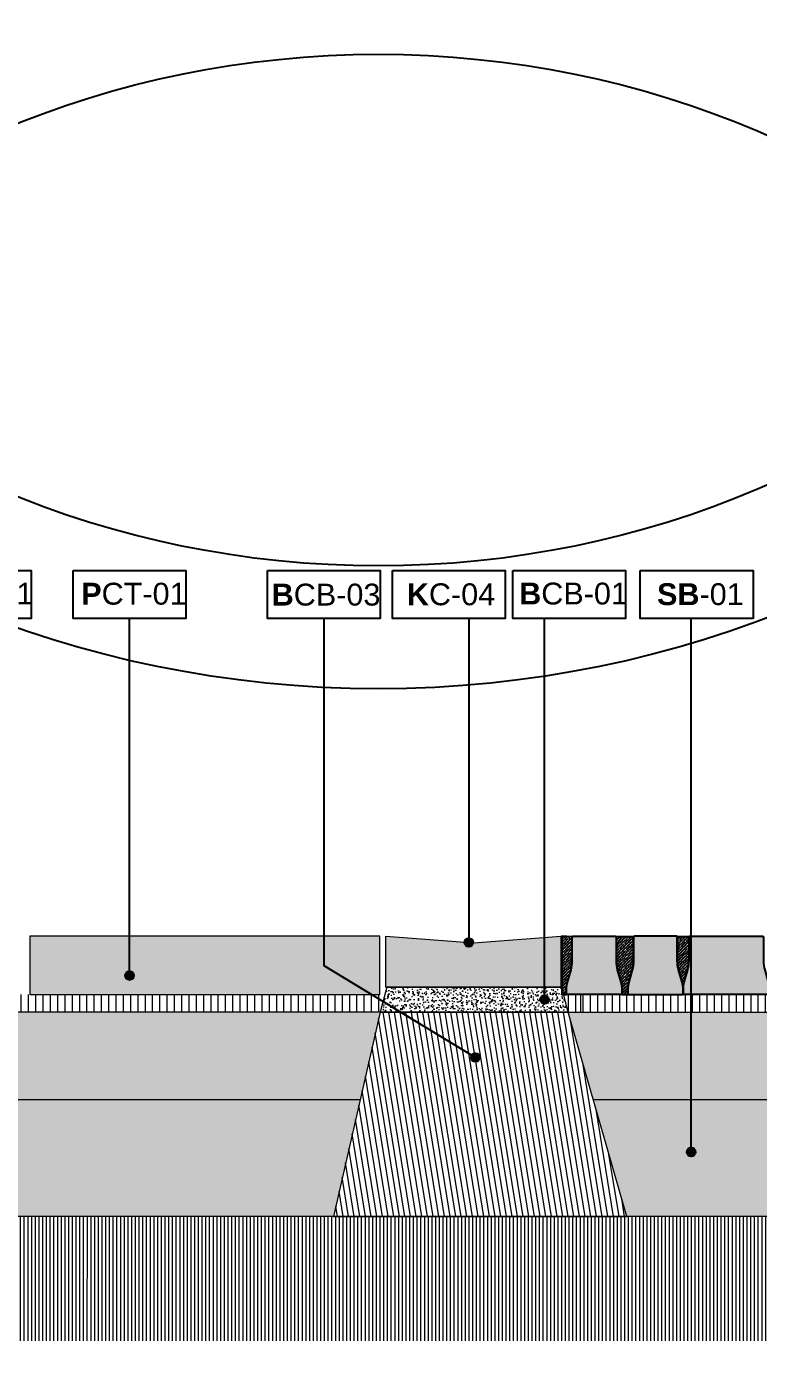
# Model space of a CAD drawing. Header units: metres. Extents: x -325 to 301, y -147 to 149.
# Drawn here: x 63.818 to 65.071, y 57.569 to 59.862 of the extents above; entities that cross this region are included whole.
import ezdxf

# ---------------------------------------------------------------- set-up
doc = ezdxf.new("R2010")
doc.units = ezdxf.units.M
doc.layers.add('-aux', color=50, linetype='Continuous', plot=False)
doc.layers.add('-AUX-TWQ', color=1, linetype='Continuous', plot=False)
for name, color, linetype, true_color in [('0-TX-1_25', 7, 'Continuous', 0x3f4f7f), ('3-TR-paviment fort', 7, 'Continuous', 0xd1d1d1), ('EIT_3 TR sorra', 7, 'Continuous', 0xd8ceb0)]:
    doc.layers.add(name, color=color, linetype=linetype, true_color=true_color)
for name, color, linetype, lineweight, true_color in [('03-TR-Paviment_05_Open Joint Precast Pavements', 7, 'Continuous', 5, 0xb3b3b3), ('3-TR sorra granitica', 7, 'Continuous', 0, 0xf2dac9), ('3-TR tot_u', 7, 'Continuous', 5, 0x787878)]:
    doc.layers.add(name, color=color, linetype=linetype, lineweight=lineweight, true_color=true_color)
for name, color, linetype, lineweight in [('1-CM', 7, 'Continuous', 0), ('3-TR Formigó', 252, 'Continuous', 0), ('3-TR Seleccionat', 44, 'Continuous', 0), ('3-TR Tot-u', 37, 'Continuous', 0)]:
    doc.layers.add(name, color=color, linetype=linetype, lineweight=lineweight)
for name, color, linetype in [('1-L- kodolé', 7, 'Continuous'), ('A-KEYPLAN_HATCH', 7, 'Continuous'), ('A_TEXT_2', 7, 'Continuous')]:
    doc.layers.add(name, color=color, linetype=linetype)
doc.styles.get("Standard").update_dxf_attribs({"font": 'arial.ttf'})

# ---------------------------------------------------------------- blocks, each defined once
blk = doc.blocks.new('hatch keyplan 2')
at = {"layer": 'A-KEYPLAN_HATCH'}
blk.add_lwpolyline([(0, 0.005476596624248486), (0.012874798693294, 0.005476596623793739), (0.012874798693294, -2.273736754432321e-13), (0, 0)], close=True, dxfattribs=at)
blk = doc.blocks.new('hatch keyplan')
at = {"layer": 'A-KEYPLAN_HATCH'}
blk.add_blockref('hatch keyplan 2', (1.430579833341536, 0.8521467901477053), dxfattribs=at)
blk = doc.blocks.new('B-CB01')
at = {"layer": 'A-KEYPLAN_HATCH'}
blk.add_blockref('hatch keyplan', (-1.430579833341536, -0.8521467901477052), dxfattribs=at)
at = {"layer": 'A_TEXT_2', "insert": (-0.0007977308478921419, 0.004105509799023688), "char_height": 0.0025, "attachment_point": 1}
blk.add_mtext_dynamic_manual_height_columns('\\pi0.00152;{\\fArial|b1|i0|c0|p34;B}CB-01', width=0.01456192034901793, gutter_width=0.015, heights=[0], dxfattribs=at)
blk = doc.blocks.new('PCB01')
at = {"layer": 'A-KEYPLAN_HATCH'}
blk.add_lwpolyline([(0.001000000058910488, 0.005476596608769535), (0.01387479844414347, 0.005476596608314788), (0.01387479844414347, 1.153344086901598e-10), (0.001000000058910488, 1.155620044102079e-10)], close=True, dxfattribs=at)
at = {"layer": 'A_TEXT_2', "insert": (0.0002022692309870955, 0.004087061294895111), "char_height": 0.0025, "attachment_point": 1}
blk.add_mtext_dynamic_manual_height_columns('\\pi0.00171;{\\fArial|b1|i0|c0|p34;P}CT-01', width=0.01456192034901793, gutter_width=0.015, heights=[0], dxfattribs=at)
blk = doc.blocks.new('SB-01')
at = {"layer": 'A-KEYPLAN_HATCH'}
blk.add_blockref('hatch keyplan', (-1.430579833341536, -0.8521467901477053), dxfattribs=at)
at = {"layer": 'A_TEXT_2', "insert": (-0.0007977307988561444, 0.004032374434375541), "char_height": 0.0025, "attachment_point": 1}
blk.add_mtext_dynamic_manual_height_columns('\\pi0.00271;{\\fArial|b1|i0|c0|p34;SB}-01', width=0.01456192034901793, gutter_width=0.015, heights=[0], dxfattribs=at)
blk = doc.blocks.new('POINT')
at = {"layer": '0-TX-1_25'}
h = blk.add_hatch(dxfattribs=at)
h.set_pattern_fill('ANGLE', color=256)
h.set_pattern_definition([(0, (-83.74681484067048, -12.72584030761209), (0, 6.985), [5.08, -1.905]), (90, (-83.74681484067048, -12.72584030761209), (-6.985, 4.277078946022131e-16), [5.08, -1.905])])
edge = h.paths.add_edge_path()
edge.add_arc((0, 0), 0.0075, 0, 360)
h = blk.add_hatch(color=256, dxfattribs=at)
h.dxf.hatch_style = 1
edge = h.paths.add_edge_path()
edge.add_arc((0, 0), 0.0075, 0, 360)
blk.add_circle((0, 0), 0.0075, dxfattribs=at)
blk = doc.blocks.new('K03')
at = {"layer": 'A-KEYPLAN_HATCH'}
blk.add_blockref('hatch keyplan', (-1.430579833341536, -0.8521467901477054), dxfattribs=at)
at = {"layer": 'A_TEXT_2', "insert": (-0.0007977308945956718, 0.004020148496218123), "char_height": 0.0025, "attachment_point": 1}
blk.add_mtext_dynamic_manual_height_columns('\\pi0.00245;{\\fArial|b1|i0|c0|p34;K}C-04', width=0.01456192034901793, gutter_width=0.015, heights=[0], dxfattribs=at)
blk = doc.blocks.new('B-CB03')
at = {"layer": 'A-KEYPLAN_HATCH'}
blk.add_blockref('hatch keyplan', (-1.430579833438594, -0.8521467901477053), dxfattribs=at)
at = {"layer": 'A_TEXT_2', "insert": (-0.0007977309449526127, 0.00398371515799123), "char_height": 0.0025, "attachment_point": 1}
blk.add_mtext_dynamic_manual_height_columns('\\pi0.00128;{\\fArial|b1|i0|c0|p34;B}CB-03', width=0.01456192034901793, gutter_width=0.015, heights=[0], dxfattribs=at)

msp = doc.modelspace()

# ---------------------------------------------------------------- hatches: boundary and pattern name
at = {"layer": '03-TR-Paviment_05_Open Joint Precast Pavements'}
h = msp.add_hatch(color=256, dxfattribs=at)
h.dxf.hatch_style = 1
edge = h.paths.add_edge_path()
edge.add_line((64.74222624940624, 58.20417209471228), (64.74222624894058, 58.21236787632691))
edge.add_arc((64.7906438051228, 58.21236787767874), 0.04841755618221556, 164.0009824733315, 180.0000015997192, ccw=False)
edge.add_line((64.74410163411697, 58.22571276676493), (64.75004827497354, 58.24645250140341))
edge.add_arc((64.69511709990019, 58.26220274601501), 0.05714459029745565, 344.0009795872384, 359.9999987135214)
edge.add_line((64.75226169019764, 58.26220274473192), (64.75226169019764, 58.30332801899524))
edge.add_line((64.75226169019764, 58.30332801899524), (64.75305889626792, 58.30332801992657))
edge.add_line((64.75305889626792, 58.30332801992657), (64.7530588953366, 58.30417209666805))
edge.add_line((64.7530588953366, 58.30417209666805), (64.82635669071054, 58.30417209573673))
edge.add_line((64.82635669071054, 58.30417209573673), (64.8263566888479, 58.30332801759826))
edge.add_line((64.8263566888479, 58.30332801759826), (64.82715389445251, 58.30332802132355))
edge.add_line((64.82715389445251, 58.30332802132355), (64.82715389398685, 58.26220274426626))
edge.add_arc((64.88429848262753, 58.26220274578218), 0.05714458864068208, 180.0000015199253, 195.9990206462064)
edge.add_line((64.82936730921095, 58.24645250140341), (64.83531394960185, 58.2257127635053))
edge.add_arc((64.78877177813037, 58.21236787773267), 0.04841755571655446, -5.520878687548247e-06, 15.999013605509106, ccw=False)
edge.add_line((64.83718933384692, 58.21236787306728), (64.83718933384692, 58.20417209471228))
edge.add_line((64.83718933384692, 58.20417209471228), (64.74222624940624, 58.20417209471228))
h = msp.add_hatch(color=256, dxfattribs=at)
h.dxf.hatch_style = 1
edge = h.paths.add_edge_path()
edge.add_line((64.94215241946107, 58.20417209471228), (64.94215241946107, 58.21236787492992))
edge.add_arc((64.89373485973246, 58.21236787509064), 0.0484175597286054, 359.9999998098119, 375.9990189361993)
edge.add_line((64.94027703381902, 58.22571276629927), (64.93433039435943, 58.24645250047209))
edge.add_arc((64.9892615713224, 58.26220274365973), 0.05714459172141124, 179.999999391869, 195.9990185181498, ccw=False)
edge.add_line((64.93211697960099, 58.26220274426626), (64.93211697866967, 58.30332801899524))
edge.add_line((64.93211697866967, 58.30332801899524), (64.93131977399638, 58.30332801899524))
edge.add_line((64.93131977399638, 58.30332801899524), (64.93131977353072, 58.30417209480541))
edge.add_line((64.93131977353072, 58.30417209480541), (64.85802197955375, 58.30417209573673))
edge.add_line((64.85802197955375, 58.30417209573673), (64.85802197955375, 58.30332801852958))
edge.add_line((64.85802197955375, 58.30332801852958), (64.8572247744148, 58.30332802132355))
edge.add_line((64.8572247744148, 58.30332802132355), (64.85722477394914, 58.26220274426626))
edge.add_arc((64.80008018885485, 58.26220274459106), 0.05714458509429221, 344.0009805480629, 359.9999996743445, ccw=False)
edge.add_line((64.8550113591907, 58.24645250233473), (64.84906471926546, 58.22571276303964))
edge.add_arc((64.89560688838166, 58.21236787252951), 0.04841755475826025, 164.000980237225, 179.9999993636152)
edge.add_line((64.8471893336234, 58.21236787306728), (64.84718933455473, 58.20417209471228))
edge.add_line((64.84718933455473, 58.20417209471228), (64.94215241946107, 58.20417209471228))
h = msp.add_hatch(color=256, dxfattribs=at)
h.dxf.hatch_style = 1
edge = h.paths.add_edge_path()
edge.add_line((64.94215241946107, 58.20417209610926), (64.94215241946107, 58.21236787492992))
edge.add_arc((64.99056997279538, 58.21236787250254), 0.04841755333431769, 164.0009780011229, 179.9999971275111, ccw=False)
edge.add_line((64.94402780556878, 58.22571276443662), (64.94997444502836, 58.24645250047209))
edge.add_arc((64.89504326594296, 58.26220274057901), 0.05714459291252252, 344.0009850376208, 360.0000041639036)
edge.add_line((64.95218785885548, 58.26220274473192), (64.95218785792416, 58.30332801852958))
edge.add_line((64.95218785792416, 58.30332801852958), (64.95298506539142, 58.30332801899524))
edge.add_line((64.95298506539142, 58.30332801899524), (64.95298506492576, 58.30417209620239))
edge.add_line((64.95298506492576, 58.30417209620239), (65.07881093663921, 58.30417209806504))
edge.add_line((65.07881093663921, 58.30417209806504), (65.07881093524223, 58.30332801899524))
edge.add_line((65.07881093524223, 58.30332801899524), (65.0796081413125, 58.30332802365186))
edge.add_line((65.0796081413125, 58.30332802365186), (65.0796081413125, 58.26220274706023))
edge.add_arc((65.13675273018602, 58.26220275023292), 0.05714458887351279, 180.0000031810812, 195.9990223073626)
edge.add_line((65.08182155700227, 58.24645250419738), (65.08776819599619, 58.22571276583361))
edge.add_arc((65.04122602568886, 58.21236787177708), 0.0484175568807084, 4.282019801848946e-06, 15.999023408407481, ccw=False)
edge.add_line((65.08964358256956, 58.21236787539559), (65.0896435821039, 58.20417209657492))
edge.add_line((65.0896435821039, 58.20417209657492), (64.94215241946107, 58.20417209610926))
at = {"layer": '3-TR Formigó'}
h = msp.add_hatch(dxfattribs=at)
h.set_pattern_fill('ANSI31', color=256, scale=0.003, angle=234.1752438963392, style=0)
h.set_pattern_definition([(279.1752438963392, (25.71275266585513, -33.54107510383584), (0.009403130041245794, 0.001518805592372137), [])])
h.paths.add_polyline_path([(64.42586101977459, 58.18701935121122), (64.4229245902825, 58.17417209280398), (64.42643158354534, 58.18701917063027)])
h.paths.add_polyline_path([(64.74502340945475, 58.17417209282948), (64.4229245902825, 58.17417209280398), (64.34292700962101, 57.82417233261484), (64.84575726137886, 57.82417231559115)])
at = {"layer": '3-TR Seleccionat'}
h = msp.add_hatch(dxfattribs=at)
h.set_pattern_fill('ANSI31', color=256, scale=0.002, angle=225, style=0)
h.set_pattern_definition([(270, (441140.6111021997, -650778.7922614331), (-0.00635, -1.734723475976807e-18), [])])
h.paths.add_polyline_path([(65.99965605638748, 57.82417227652507), (65.99965605452716, 57.6113189640098), (63.16426196881396, 57.61131896354414), (63.16426196872087, 57.82279792608615), (64.7556978309606, 57.82417231864018)])
at = {"layer": '3-TR sorra granitica'}
h = msp.add_hatch(dxfattribs=at)
h.set_pattern_fill('LINE', color=256, scale=0.09999999999999998, angle=54.35352778411538, style=0)
h.set_pattern_definition([(90.00000002286345, (86.83336470652081, 266.3598206661513), (-0.0125, -4.988090669677536e-12), [])])
h.paths.add_polyline_path([(64.42292464465193, 58.174172291974), (64.43111404009939, 58.20417229276656), (63.16426196923307, 58.20417227445753), (63.16426196830174, 58.17417227419676)])
h.paths.add_polyline_path([(64.73764073814144, 58.2041722971966), (64.7450233593283, 58.1741722965233), (65.9996560549905, 58.17417231424363), (65.99965605545616, 58.20417231543573)])
at = {"layer": '3-TR Tot-u'}
h = msp.add_hatch(dxfattribs=at)
h.set_pattern_fill('EARTH', color=256, scale=0.005, angle=-80.8247561036608, style=0)
h.set_pattern_definition([(279.1752438963392, (-123.8014525341938, 17.53825998025617), (0.03640645211205976, -0.02628108149624554), [0.03175, -0.03175]), (279.1752438963392, (-123.7896986216422, 17.54015848724664), (0.03640645211205976, -0.02628108149624554), [0.03175, -0.03175]), (279.1752438963392, (-123.7779447090906, 17.5420569942371), (0.03640645211205976, -0.02628108149624554), [0.03175, -0.03175]), (9.175243896339197, (-123.7733939025766, 17.53877185905007), (0.02628108149624554, 0.03640645211205976), [0.03175, -0.03175]), (9.175243896339197, (-123.7714953955862, 17.52701794649851), (0.02628108149624554, 0.03640645211205976), [0.03175, -0.03175]), (9.175243896339197, (-123.7695968885957, 17.51526403394696), (0.02628108149624554, 0.03640645211205976), [0.03175, -0.03175])])
h.paths.add_polyline_path([(64.7881950230823, 58.02417231753996), (64.84575726137886, 57.82417231559114), (65.99965604961633, 57.82417227652507), (65.99965605638748, 58.02417227652507)])
h.paths.add_polyline_path([(64.34292700962101, 57.82417233261484), (64.38863994382373, 58.0241723310672), (63.16426196876741, 58.0241723725194), (63.16426196876741, 57.82417231864018)])
at = {"layer": '3-TR tot_u'}
h = msp.add_hatch(dxfattribs=at)
h.set_pattern_fill('AR-CONC', color=256, scale=8.999999999999999e-05, angle=89.12013604502302)
h.set_pattern_definition([(139.120136045023, (-19.44117560111833, 37.06838308165559), (0.001686133734558681, 0.01637265856101822), [0.0017145, -0.0188595]), (84.12013604502302, (-19.44117560111833, 37.06838308165559), (-0.01724179617372197, -0.00290748711466006), [0.0013716, -0.0150876525753]), (189.571580745023, (-19.44103509036766, 37.06974746548706), (-0.01555566173899593, 0.01346517139233876), [0.001457100792, -0.016028122014]), (135.304336045023, (-19.44574706203802, 37.06845328891917), (0.004158003480228345, 0.0243361331650143), [0.00257175, -0.02828925]), (185.755693655023, (-19.44540056423494, 37.07048129824755), (-0.02193762528519581, 0.02170580378220735), [0.0021856520826, -0.0240422047344]), (80.30428721502301, (-19.44574706203802, 37.06845328891917), (-0.02193762528408031, 0.02170580378340302), [0.0020573970363, -0.0226313758728]), (110.120136045023, (-19.4445690931763, 37.07072146756312), (0.009412318671021732, 0.01350235245712325), [0.001714499999999998, -0.01885949999999997]), (55.12013604502305, (-19.4445690931763, 37.07072146756312), (-0.01648954995488549, 0.005816080520404791), [0.0013716, -0.0150876]), (160.571581045023, (-19.44378473328246, 37.07184666360062), (-0.007077231369881504, 0.01931843294841979), [0.001457100791999999, -0.01602809438399998]), (126.620136045023, (-19.44117560111833, 37.06838308165559), (-0.007604787665115693, 0.0003947993495843407), [0, -0.01490472, 0, -0.0153162, 0, -0.01514475]), (96.620136045023, (-19.44117560111833, 37.06838308165559), (-0.00892284167387205, 0.006151513382976603), [0, -0.00873252, 0, -0.01456182, 0, -0.005772150000000001]), (56.62013604502302, (-19.44125388221725, 37.06328590273014), (0.0007029168097867468, 0.01219379739058277), [0, -0.005715, 0, -0.0178308, 0, -0.0236601]), (46.62013604502302, (-19.44128898584904, 37.0610001722703), (-0.002083394992122018, 0.01336519464819413), [0, -0.0074295, 0, -0.01184148, 0, -0.0168021])])
h.paths.add_polyline_path([(64.74502340945476, 58.17417209282953), (64.73450381247459, 58.21691950035597), (64.43459377042025, 58.2169194989619), (64.42292459028252, 58.17417209280398)])
h = msp.add_hatch(dxfattribs=at)
h.set_pattern_fill('AR-CONC', color=256, scale=0.0002, angle=90.26641431039367)
h.set_pattern_definition([(140.2664143103937, (269983.5664988687, -738413.2283153139), (0.003018358551071247, 0.03645136258436954), [0.00381, -0.04191]), (85.26641431039367, (269983.5664988687, -738413.2283153139), (-0.03817818106754276, -0.007226282933233686), [0.003048, -0.033528116834]), (190.7178590103937, (269983.566750398, -738413.2252777101), (-0.03515982095845395, 0.02922507956224307), [0.00323800176, -0.03561804892000001]), (136.4506143103937, (269983.5563389786, -738413.2283625558), (0.00815628255818146, 0.05425431968784703), [0.005715, -0.062865]), (186.9019719203937, (269983.5570186633, -738413.2238413665), (-0.04970546584793135, 0.04725021761608914), [0.004857004628, -0.053427121632]), (81.45056548039366, (269983.5563389786, -738413.2283625558), (-0.04970546584550613, 0.04725021761879526), [0.004571993414, -0.050291946384]), (111.2664143103937, (269983.5588553302, -738413.2232708002), (0.02031182351307306, 0.03041765279537408), [0.00381, -0.04191]), (56.2664143103937, (269983.5588553302, -738413.2232708002), (-0.03689466829018208, 0.01218898497184377), [0.003048, -0.033528]), (161.7178593103937, (269983.5605479822, -738413.2207359958), (-0.01658284496692729, 0.04260663769872181), [0.003238001759999999, -0.03561798751999997]), (127.7664143103937, (269983.5664988687, -738413.2283153139), (-0.01691369723239765, 0.0005390813352213942), [0, -0.0331216, 0, -0.034036, 0, -0.033655]), (97.76641431039367, (269983.5664988687, -738413.2283153139), (-0.02009803784807661, 0.01327062430379522), [0, -0.0194056, 0, -0.0323596, 0, -0.012827]), (57.76641431039366, (269983.5665515434, -738413.2396435915), (0.001019642850235293, 0.02712315336894964), [0, -0.0127, 0, -0.039624, 0, -0.052578]), (47.76641431039366, (269983.5665751644, -738413.2447235365), (-0.005222997154178432, 0.02960187044262312), [0, -0.01651, 0, -0.0263144, 0, -0.037338])])
h.paths.add_polyline_path([(64.38863993600943, 58.02417230086642), (64.42292459028252, 58.17417209280399), (63.16426196876741, 58.17417227419676), (63.16426196876741, 58.02417231936591)])
h.paths.add_polyline_path([(64.74502340945475, 58.17417209282947), (64.78819502961866, 58.02417229482941), (65.99965605638748, 58.02417227652507), (65.99965605638748, 58.17417231424363)])
at = {"layer": '3-TR-paviment fort'}
for points in [[(63.82276191379074, 58.20419452300145), (64.42276191390715, 58.20419452271042), (64.42276191373253, 58.3041945224543), (63.82276191384895, 58.30419452216326)], [(64.73273117106424, 58.30417209608596), (64.73271430527808, 58.21692223498714), (64.43271395621838, 58.21701718378928), (64.43273117637278, 58.30423008791287), (64.58346820121648, 58.29306910397601)]]:
    msp.add_hatch(color=256, dxfattribs=at).paths.add_polyline_path(points)
at = {"layer": 'EIT_3 TR sorra'}
h = msp.add_hatch(dxfattribs=at)
h.set_pattern_fill('ANSI36', color=256, scale=0.001075000000000009, angle=-0.5853068080104545, style=0, double=1)
h.set_pattern_definition([(44.41469319198954, (34.68363810619605, -12.00348033323462), (0.001877787426372729, 0.006618133599094154), [0.00853281250000004, -0.00170656250000001, 0, -0.00170656250000001])])
edge = h.paths.add_edge_path()
edge.add_line((64.7342619508114, 58.20416897809262), (64.74222624940624, 58.20417209471228))
edge.add_line((64.74222624940624, 58.20417209471228), (64.74222369662824, 58.21236787371217))
edge.add_arc((64.79064124344538, 58.21238295627263), 0.04841754916632017, 164.0188290939622, 180.0178482200737, ccw=False)
edge.add_line((64.74409492474554, 58.22571334571803), (64.75003510079698, 58.24645493708057))
edge.add_arc((64.6950990258173, 58.26218806228991), 0.05714458472178788, 344.0188335243519, 360.0178526505692)
edge.add_line((64.7522436077651, 58.26220586782978), (64.75223079110445, 58.3033346286031))
edge.add_line((64.75223079110445, 58.3033346286031), (64.73426196873946, 58.30417209608596))
edge.add_line((64.73426196873946, 58.30417209608596), (64.73426196873946, 58.26219649688286))
edge.add_line((64.73426196873946, 58.26219649688286), (64.73426196873946, 58.24644694362853))
edge.add_line((64.73426196873946, 58.24644694362853), (64.73426196873946, 58.22570906014968))
edge.add_line((64.73426196873946, 58.22570906014968), (64.73426196873946, 58.21236475620643))
edge.add_line((64.73426196873946, 58.21236475620643), (64.7342619508114, 58.20416897809262))
edge.add_line((64.7342619508114, 58.20416897809262), (64.74222624940624, 58.20417209471228))
h = msp.add_hatch(dxfattribs=at)
h.set_pattern_fill('ANSI36', color=256, scale=0.001075000000000009, angle=-0.5853068080104545, style=0, double=1)
h.set_pattern_definition([(44.41469319198954, (34.57867502104757, -12.00348033323462), (0.001877787426372729, 0.006618133599094154), [0.00853281250000004, -0.00170656250000001, 0, -0.00170656250000001])])
edge = h.paths.add_edge_path()
edge.add_line((64.83718933707324, 58.20416897815582), (64.84718933455473, 58.20417209471228))
edge.add_line((64.84718933455473, 58.20417209471228), (64.84718678177673, 58.21236787371217))
edge.add_arc((64.89560432859386, 58.21238295627263), 0.04841754916632017, 164.0188290939622, 180.0178482200737, ccw=False)
edge.add_line((64.84905800989402, 58.22571334571803), (64.85499818594546, 58.24645493708057))
edge.add_arc((64.80006211096578, 58.26218806228991), 0.05714458472178788, 344.0188335243519, 360.0178526505693)
edge.add_line((64.85720669291358, 58.26220586782978), (64.85719387625294, 58.3033346286031))
edge.add_line((64.85719387625294, 58.3033346286031), (64.82712300036052, 58.30332525738611))
edge.add_line((64.82712300036052, 58.30332525738611), (64.82713581794235, 58.26219649688286))
edge.add_arc((64.88428040617448, 58.2622142993828), 0.05714459100517891, 180.017849600627, 196.0168687269365)
edge.add_line((64.82935413947386, 58.24644694362853), (64.83530724085365, 58.22570906014968))
edge.add_arc((64.78876923545911, 58.21234967111707), 0.04841755075824079, 0.017851212097582447, 16.016870338310184, ccw=False)
edge.add_line((64.83718678386738, 58.21236475620643), (64.83718933707324, 58.20416897815582))
edge.add_line((64.83718933707324, 58.20416897815582), (64.84718933455473, 58.20417209471228))
h = msp.add_hatch(dxfattribs=at)
h.set_pattern_fill('ANSI36', color=256, scale=0.001075000000000009, angle=-0.5853068080104545, style=0, double=1)
h.set_pattern_definition([(44.41469319198954, (34.57867501800458, -12.00350992016136), (0.001877787426372729, 0.006618133599094154), [0.00853281250000004, -0.00170656250000001, 0, -0.00170656250000001])])
edge = h.paths.add_edge_path()
edge.add_line((64.94215241946107, 58.20417209471228), (64.94214986578993, 58.21236787274418))
edge.add_arc((64.99056741694689, 58.21238295949446), 0.04841755350744981, 164.0188340504495, 180.0178531765575, ccw=False)
edge.add_line((64.94402109292052, 58.22571334610848), (64.94996126947466, 58.24645493655916))
edge.add_arc((64.89502518383986, 58.2621880645128), 0.05714459572067044, 344.018833820474, 360.0178529466926)
edge.add_line((64.95216977678645, 58.26220587035144), (64.95215696124103, 58.30333463816015))
edge.add_line((64.95215696124103, 58.30333463816015), (64.93208608477542, 58.30332838148068))
edge.add_line((64.93208608477542, 58.30332838148068), (64.93209889890626, 58.26219961408111))
edge.add_arc((64.98924348913526, 58.26221741974454), 0.0571445930030311, 180.0178527718653, 196.0168718981762)
edge.add_line((64.93431722138705, 58.24645006039893), (64.9402703214084, 58.2257121759334))
edge.add_arc((64.89373232469262, 58.21235277657503), 0.04841754526547819, 0.017865790663677217, 16.016884916877416, ccw=False)
edge.add_line((64.94214986760429, 58.21236787398223), (64.94215242042905, 58.20417209381912))

# ---------------------------------------------------------------- linework, layer by layer
at = {"layer": '-aux'}
for points in [[(64.7342619508114, 58.20416897809262), (64.74222624940624, 58.20417209471228), (64.74222369662824, 58.21236787371217, -0.06992251114754273), (64.74409492474554, 58.22571334571803), (64.75003510079698, 58.24645493708057, 0.06992251114800961), (64.7522436077651, 58.26220586782978), (64.75223079110445, 58.3033346286031), (64.73426196873946, 58.30417209608596), (64.73426196873946, 58.26219649688286), (64.73426196873946, 58.24644694362853), (64.73426196873946, 58.22570906014968), (64.73426196873946, 58.21236475620643), (64.7342619508114, 58.20416897809262), (64.74222624940624, 58.20417209471228)], [(64.83718933707324, 58.20416897815582), (64.84718933455473, 58.20417209471228), (64.84718678177673, 58.21236787371217, -0.06992251114754273), (64.84905800989402, 58.22571334571803), (64.85499818594546, 58.24645493708057, 0.06992251114800961), (64.85720669291358, 58.26220586782978), (64.85719387625294, 58.3033346286031), (64.82712300036052, 58.30332525738611), (64.82713581794235, 58.26219649688286, 0.0699225111484148), (64.82935413947386, 58.24644694362853), (64.83530724085365, 58.22570906014968, -0.06992251114798485), (64.83718678386738, 58.21236475620643), (64.83718933707324, 58.20416897815582), (64.84718933455473, 58.20417209471228)], [(64.94215242042905, 58.20417209381912), (64.94215241946107, 58.20417209471228), (64.94214986578993, 58.21236787274418, -0.06992251114754273), (64.94402109292052, 58.22571334610848), (64.94996126947466, 58.24645493655916, 0.06992251114800961), (64.95216977678645, 58.26220587035144), (64.95215696124103, 58.30333463816015), (64.93208608477542, 58.30332838148068), (64.93209889890626, 58.26219961408111, 0.0699225111484148), (64.93431722138705, 58.24645006039893), (64.9402703214084, 58.2257121759334, -0.06992251114798485), (64.94214986760429, 58.21236787398223), (64.94215242042905, 58.20417209381912), (64.94215241946107, 58.20417209471228)]]:
    msp.add_lwpolyline(points, format="xyb", dxfattribs=at)
at = {"layer": '-AUX-TWQ'}
for centre, radius in [((64.41996893360249, 60.60758999764829), 1.879437642600315), ((64.41996893360249, 60.60758999764829), 1.668892107557383), ((64.41996893360249, 58.14613684298013), 1.879437642600315), ((64.41996893360249, 58.14613684298013), 1.668892107557383)]:
    msp.add_circle(centre, radius, dxfattribs=at)
at = {"layer": '0-TX-1_25'}
for points in [[(63.9939158029419, 58.23672334292428), (63.9939158029419, 58.8484347825347)], [(64.3265641031241, 58.8484347825347), (64.3265641031241, 58.25432587313844), (64.58627523187137, 58.09648879926743)], [(64.57533078467249, 58.29204553074806), (64.57533078467249, 58.84843478252758)], [(64.70454518540839, 58.19591303559793), (64.70454518541992, 58.84843478252181)], [(64.95575620135602, 57.93454687315437), (64.95575620135602, 58.8484347825347)]]:
    msp.add_lwpolyline(points, dxfattribs=at)
at = {"layer": '1-CM'}
for p, q in [((64.73426194988018, 58.17417204722567), (63.16426196876741, 58.17417209596489)), ((64.73426194894886, 58.17417231936591), (65.9996560549905, 58.17417227652507))]:
    msp.add_line(p, q, dxfattribs=at)
for points in [[(63.82276191379074, 58.20419452300145), (64.42276191390715, 58.20419452271042), (64.42276191373253, 58.3041945224543), (63.82276191384895, 58.30419452216326)], [(64.73273117106424, 58.30417209608596), (64.73271430527808, 58.21692223498714), (64.43271395621838, 58.21701718378928), (64.43273117637278, 58.30423008791287), (64.58346820121648, 58.29306910397601)], [(64.74502340945477, 58.17417209282948), (64.73450381247459, 58.21691950035597), (64.43459377042025, 58.2169194989619), (64.42292459028252, 58.17417209280398)], [(64.76624071771465, 58.17417227419676), (65.9996560549905, 58.17417231424363), (65.99965605545616, 58.20417231543573), (64.76624071864597, 58.20417227445753)], [(64.74502340945475, 58.17417209282948), (64.4229245902825, 58.17417209280398), (64.34292700962101, 57.82417233261484), (64.84575726137886, 57.82417231559115)]]:
    msp.add_lwpolyline(points, close=True, dxfattribs=at)
for points in [[(64.43273117637278, 58.30423008791287), (64.58346820121648, 58.29306910397601), (64.73273117106424, 58.30417209608596)], [(64.43271395621838, 58.21701718378928), (64.73271430527808, 58.21692223498714)], [(64.38863994291225, 58.02417233106719), (63.16426196876741, 58.0241723725194)], [(65.99965605638748, 58.02417227652507), (64.78819502308231, 58.02417231753996)], [(65.99965604961633, 57.82417227652507), (63.16426196876741, 57.8241723725194)]]:
    msp.add_lwpolyline(points, dxfattribs=at)
at = {"layer": '1-L- kodolé'}
for points in [[(64.74222624940624, 58.20417209471228), (64.74222624894058, 58.21236787632691, -0.06992251114875708), (64.74410163411697, 58.22571276676493), (64.75004827497354, 58.24645250140341, 0.0699225111482901), (64.75226169019764, 58.26220274473192), (64.75226169019764, 58.30332801899524), (64.75305889626792, 58.30332801992657), (64.7530588953366, 58.30417209666805), (64.82635669071054, 58.30417209573673), (64.8263566888479, 58.30332801759826), (64.82715389445251, 58.30332802132355), (64.82715389398685, 58.26220274426626, 0.0699225111482901), (64.82936730921095, 58.24645250140341), (64.83531394960185, 58.2257127635053, -0.06992251114875708), (64.83718933384692, 58.21236787306728), (64.83718933384692, 58.20417209471228)], [(64.94215241946107, 58.20417209471228), (64.94215241946107, 58.21236787492992, 0.06992251114875708), (64.94027703381902, 58.22571276629927), (64.93433039435943, 58.24645250047209, -0.0699225111482901), (64.93211697960099, 58.26220274426626), (64.93211697866967, 58.30332801899524), (64.93131977399638, 58.30332801899524), (64.93131977353072, 58.30417209480541), (64.85802197955375, 58.30417209573673), (64.85802197955375, 58.30332801852958), (64.8572247744148, 58.30332802132355), (64.85722477394914, 58.26220274426626, -0.0699225111482901), (64.8550113591907, 58.24645250233473), (64.84906471926546, 58.22571276303964, 0.06992251114875708), (64.8471893336234, 58.21236787306728), (64.84718933455473, 58.20417209471228)], [(64.94215241946107, 58.20417209610926), (64.94215241946107, 58.21236787492992, -0.06992251114875708), (64.94402780556878, 58.22571276443662), (64.94997444502836, 58.24645250047209, 0.0699225111482901), (64.95218785885548, 58.26220274473192), (64.95218785792416, 58.30332801852958), (64.95298506539142, 58.30332801899524), (64.95298506492576, 58.30417209620239), (65.07881093663921, 58.30417209806504), (65.07881093524223, 58.30332801899524), (65.0796081413125, 58.30332802365186), (65.0796081413125, 58.26220274706023, 0.0699225111482901), (65.08182155700227, 58.24645250419738), (65.08776819599619, 58.22571276583361, -0.06992251114875708), (65.08964358256956, 58.21236787539559), (65.0896435821039, 58.20417209657492)]]:
    msp.add_lwpolyline(points, format="xyb", close=True, dxfattribs=at)

# ---------------------------------------------------------------- block references
at = {"color": 244, "true_color": 0x991b1e, "xscale": 14.99999999999007, "yscale": 14.99999999999007, "zscale": 14.99999999999007}
msp.add_blockref('K03', (64.44398887613086, 58.84843478252964), dxfattribs=at)
at = {"layer": '0-TX-1_25', "xscale": 15, "yscale": 15, "zscale": 15}
for name, p in [('B-CB01', (63.63202380981653, 58.84843478253585)), ('PCB01', (63.88235481155905, 58.84843478262471)), ('B-CB03', (64.23000311438025, 58.84843478253641)), ('B-CB01', (64.65038780922552, 58.84843478252277)), ('SB-01', (64.86867874879597, 58.84843478253641))]:
    msp.add_blockref(name, p, dxfattribs=at)
at = {"layer": '0-TX-1_25'}
for p in [(64.57500753803491, 58.29369555474988), (63.9939158029419, 58.23672334292428), (64.70454518540839, 58.19591303559793), (64.58627523187137, 58.09648879926743), (64.95575620135602, 57.93454687315437)]:
    msp.add_blockref('POINT', p, dxfattribs=at)

doc.saveas('drawing.dxf')
